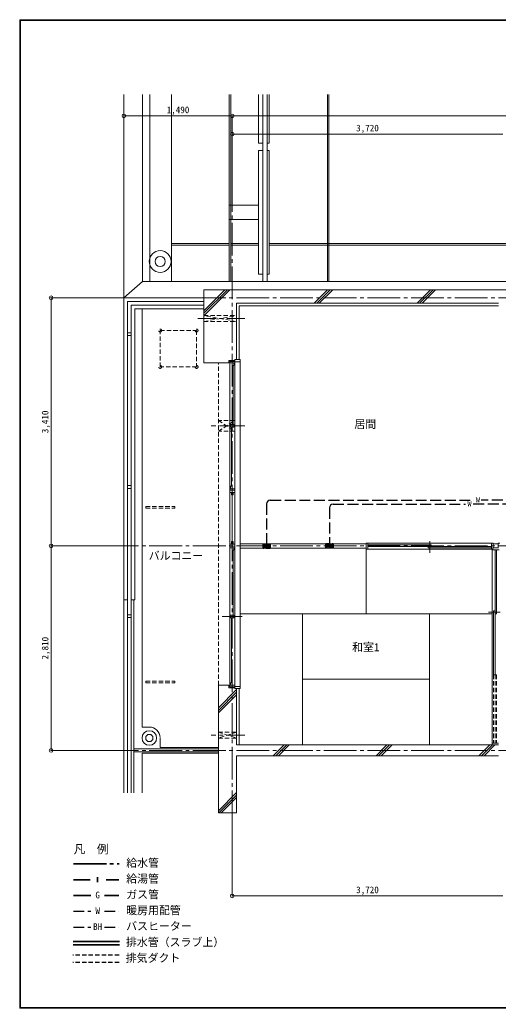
# Model space of a CAD drawing. Units: millimetres at full size, sheet at 1:50. Extents: x -9674 to 9699, y -6794 to 6791.
# Drawn here: x -9674 to -3095, y -6794 to 6791 of the extents above; entities that cross this region are included whole.
import ezdxf
from ezdxf.enums import TextEntityAlignment as Align

# ---------------------------------------------------------------- set-up
doc = ezdxf.new("R2010")
doc.units = ezdxf.units.MM
doc.header["$LTSCALE"] = 50
doc.header["$PDMODE"] = 32
doc.header["$PDSIZE"] = 50
for name, pattern in [('CHAIN1', [8, 5, -1, 1, -1]), ('CHAIN2', [12, 9, -1, 1, -1]), ('DASHED1', [1.8, 1.2, -0.6]), ('DASHED3', [4, 3, -1])]:
    doc.linetypes.add(name, pattern=pattern)
for name, color, linetype, lineweight in [('0-0_図面枠', 7, 'Continuous', 9), ('1-0_芯', 134, 'CHAIN2', 9), ('1-1_躯体', 134, 'Continuous', 9), ('1-2_間仕切', 134, 'Continuous', 9), ('1-3_建具', 134, 'Continuous', 9), ('1-4_仕上げ', 134, 'Continuous', 9), ('1-6_ﾊﾞﾙｺﾆｰ・階段', 134, 'Continuous', 9), ('1-7_その他', 134, 'DASHED1', 9), ('1-8_ハッチ', 134, 'Continuous', 9), ('1-B_寸法', 134, 'Continuous', 9), ('1-C_梁', 134, 'DASHED1', 9), ('2-0_芯', 3, 'Continuous', 35), ('2-2', 5, 'DASHED3', 25), ('2-9_金物', 1, 'CHAIN2', 35), ('2-A_文字', 6, 'Continuous', 35), ('2-C', 2, 'DASHED1', 25)]:
    doc.layers.add(name, color=color, linetype=linetype, lineweight=lineweight)
doc.layers.add('1-A_文字', color=134, linetype='Continuous')
doc.layers.add('2-F_補助線', color=7, linetype='Continuous')
doc.styles.add('ＭＳ ゴシック', font='')
doc.styles.get('ＭＳ ゴシック').set_extended_font_data('MS Gothic')

msp = doc.modelspace()

# ---------------------------------------------------------------- linework, layer by layer
at = {"layer": '0-0_図面枠'}
for p, q in [((-9673.92, 6791.43), (-9673.92, -6793.93)), ((-9672.16, 6789.66), (-9672.16, -6792.16)), ((9697.16, 6789.66), (-9672.16, 6789.66)), ((-9670.4, 6787.9), (-9670.4, -6790.4)), ((9695.4, 6787.9), (-9670.4, 6787.9)), ((-9668.64, -6788.64), (-9668.64, 6786.14)), ((-9668.64, 6786.14), (9693.64, 6786.14)), ((-9666.87, 6784.38), (-9666.87, -6786.88)), ((9691.87, 6784.38), (-9666.87, 6784.38)), ((-9665.11, 6782.61), (-9665.11, -6785.11)), ((9690.11, 6782.61), (-9665.11, 6782.61)), ((-9663.35, 6780.85), (-9663.35, -6783.35)), ((9688.35, 6780.85), (-9663.35, 6780.85)), ((-9672.16, -6792.16), (9697.16, -6792.16)), ((-9670.4, -6790.4), (9695.4, -6790.4)), ((9693.64, -6788.64), (-9668.64, -6788.64)), ((-9666.87, -6786.88), (9691.87, -6786.88)), ((-9665.11, -6785.11), (9690.11, -6785.11)), ((-9663.35, -6783.35), (9688.35, -6783.35)), ((-9673.92, -6793.93), (9698.92, -6793.93))]:
    msp.add_line(p, q, dxfattribs=at)
msp.add_lwpolyline([(9698.92, -6793.93), (9698.92, 6791.43), (-9673.92, 6791.43)], dxfattribs=at)
at = {"layer": '1-0_芯'}
for p, q in [((-6752.5, -4250.06), (-6752.5, 4219.94)), ((-8492.5, 2969.94), (8517.5, 2969.94)), ((-8492.5, -440.06), (3087.5, -440.06)), ((-8492.5, -3250.06), (8517.5, -3250.06))]:
    msp.add_line(p, q, dxfattribs=at)
at = {"layer": '1-1_躯体'}
for p, q in [((-6692.5, 2119.94), (-6692.5, 2894.94)), ((-6692.5, 2894.94), (-3092.5, 2894.94)), ((-6797.5, 2074.94), (-7142.5, 2074.94)), ((-6797.5, 2109.94), (-6797.5, 2074.94)), ((-6717.5, 2109.94), (-6797.5, 2109.94)), ((-6797.5, -2355.06), (-6942.5, -2355.06)), ((-6942.5, -4110.06), (-6942.5, -2355.06)), ((-6797.5, -2390.06), (-6797.5, -2355.06)), ((-6717.5, -2390.06), (-6797.5, -2390.06)), ((-6692.5, -3175.06), (-6692.5, -2400.06)), ((-6692.5, -3175.06), (-3092.5, -3175.06)), ((-6692.5, -3325.06), (-3092.5, -3325.06))]:
    msp.add_line(p, q, dxfattribs=at)
for points in [[(-7142.5, 2074.94), (-7142.5, 3079.94), (-2607.5, 3079.94)], [(-6942.5, -4110.06), (-6692.5, -4110.06), (-6692.5, -3325.06)]]:
    msp.add_lwpolyline(points, dxfattribs=at)
at = {"layer": '1-2_間仕切'}
for p, q in [((-6645.5, -410.06), (-4912.5, -410.06)), ((-6645.5, -470.06), (-4912.5, -470.06))]:
    msp.add_line(p, q, dxfattribs=at)
at = {"layer": '1-3_建具'}
for p, q in [((-6787.5, 2094.94), (-6787.5, 2059.94)), ((-6787.5, 2094.94), (-6717.5, 2094.94)), ((-6717.5, 2074.94), (-6787.5, 2074.94)), ((-6787.5, 359.94), (-6787.5, 2059.94)), ((-6752.5, 2039.94), (-6752.5, 2074.94)), ((-6728.5, 2039.94), (-6752.5, 2039.94)), ((-6740.5, 1227.44), (-6740.5, 2039.94)), ((-6728.5, 2039.94), (-6728.5, 2074.94)), ((-6717.5, 2119.94), (-6717.5, 2089.94)), ((-6645.5, 2119.94), (-6717.5, 2119.94)), ((-6717.5, 2059.94), (-6717.5, 2094.94)), ((-6717.5, 359.94), (-6717.5, 2059.94)), ((-6645.5, 2089.94), (-6645.5, -2370.06)), ((-6776.5, 1227.44), (-6728.5, 1227.44)), ((-6752.5, 1227.44), (-6752.5, 1192.44)), ((-6728.5, 1227.44), (-6728.5, 1192.44)), ((-6890.98, 1209.94), (-6614.02, 1209.94)), ((-6764.5, 379.94), (-6764.5, 1192.44)), ((-6787.5, 279.94), (-6787.5, 359.94)), ((-6717.5, 344.94), (-6787.5, 344.94)), ((-6787.5, 324.94), (-6717.5, 324.94)), ((-6717.5, 294.94), (-6787.5, 294.94)), ((-6787.5, -400.06), (-6787.5, 279.94)), ((-6776.5, 379.94), (-6752.5, 379.94)), ((-6776.5, 379.94), (-6776.5, 344.94)), ((-6764.5, 259.94), (-6764.5, 294.94)), ((-6752.5, 379.94), (-6752.5, 344.94)), ((-6740.5, 259.94), (-6740.5, 294.94)), ((-6717.5, 359.94), (-6717.5, 279.94)), ((-6717.5, -400.06), (-6717.5, 279.94)), ((-6740.5, 259.94), (-6764.5, 259.94)), ((-6752.5, -380.06), (-6752.5, 259.94)), ((-6787.5, -400.06), (-6787.5, -480.06)), ((-6740.5, -380.06), (-6764.5, -380.06)), ((-6764.5, -380.06), (-6764.5, -415.06)), ((-6740.5, -380.06), (-6740.5, -415.06)), ((-6717.5, -480.06), (-6717.5, -400.06)), ((-4912.5, -400.06), (-4887.5, -400.06)), ((-4912.5, -485.06), (-4912.5, -400.06)), ((-3187.5, -400.06), (-4887.5, -400.06)), ((-4037.5, -535.89), (-4037.5, -375.89)), ((-3187.5, -485.06), (-3187.5, -400.06)), ((-3187.5, -400.06), (-3162.5, -400.06)), ((-3162.5, -464.06), (-3162.5, -400.06)), ((-3097.5, -400.06), (-3072.5, -400.06)), ((-3097.5, -464.06), (-3097.5, -400.06)), ((-6717.5, -415.06), (-6787.5, -415.06)), ((-6787.5, -445.06), (-6717.5, -445.06)), ((-6717.5, -465.06), (-6787.5, -465.06)), ((-6787.5, -2340.06), (-6787.5, -480.06)), ((-6752.5, -500.06), (-6752.5, -465.06)), ((-6752.5, -500.06), (-6728.5, -500.06)), ((-6740.5, -1392.56), (-6740.5, -500.06)), ((-6728.5, -500.06), (-6728.5, -465.06)), ((-6717.5, -2340.06), (-6717.5, -480.06)), ((-4017.5, -425.89), (-4887.5, -425.89)), ((-4887.5, -445.89), (-4017.5, -445.89)), ((-4887.5, -485.06), (-3187.5, -485.06)), ((-4057.5, -465.89), (-4057.5, -445.89)), ((-4057.5, -445.89), (-3187.5, -445.89)), ((-3187.5, -465.89), (-4057.5, -465.89)), ((-4017.5, -445.89), (-4017.5, -425.89)), ((-3187.5, -485.06), (-3177.5, -485.06)), ((-3177.5, -495.06), (-3177.5, -485.06)), ((-3177.5, -495.06), (-3082.5, -495.06)), ((-3167.5, -464.06), (-3092.5, -464.06)), ((-3162.5, -410.06), (-3097.5, -410.06)), ((-3138.33, -495.06), (-3138.33, -1372.56)), ((-3118.33, -1372.56), (-3118.33, -495.06)), ((-3228.33, -1352.56), (-3068.33, -1352.56)), ((-3158.33, -1332.56), (-3138.33, -1332.56)), ((-3158.33, -2210.06), (-3158.33, -1332.56)), ((-3138.33, -1332.56), (-3138.33, -2210.06)), ((-6890.98, -1410.06), (-6614.02, -1410.06)), ((-6776.5, -1392.56), (-6728.5, -1392.56)), ((-6764.5, -2320.06), (-6764.5, -1427.56)), ((-6752.5, -1392.56), (-6752.5, -1427.56)), ((-6728.5, -1392.56), (-6728.5, -1427.56)), ((-3138.33, -1372.56), (-3118.33, -1372.56)), ((-3138.33, -2210.06), (-3158.33, -2210.06)), ((-6787.5, -2375.06), (-6787.5, -2340.06)), ((-6717.5, -2355.06), (-6787.5, -2355.06)), ((-6787.5, -2375.06), (-6717.5, -2375.06)), ((-6776.5, -2320.06), (-6752.5, -2320.06)), ((-6776.5, -2320.06), (-6776.5, -2355.06)), ((-6752.5, -2320.06), (-6752.5, -2355.06)), ((-6717.5, -2340.06), (-6717.5, -2375.06)), ((-3092.5, -3150.06), (-3177.5, -3150.06))]:
    msp.add_line(p, q, dxfattribs=at)
at = {"layer": '1-3_建具', "linetype": 'DASHED1'}
for p, q in [((-3158.33, -2210.06), (-3158.33, -3150.06)), ((-3138.33, -2210.06), (-3138.33, -3150.06)), ((-3138.33, -2210.06), (-3118.33, -2210.06)), ((-3118.33, -2210.06), (-3118.33, -3150.06))]:
    msp.add_line(p, q, dxfattribs=at)
at = {"layer": '1-3_建具'}
for points in [[(-6645.5, 2119.94), (-6645.5, 2089.94), (-6717.5, 2089.94)], [(-6776.5, 1227.44), (-6776.5, 1192.44), (-6728.5, 1192.44)], [(-4912.5, -485.06), (-4887.5, -485.06), (-4887.5, -400.06)], [(-3177.5, -485.06), (-3167.5, -485.06), (-3167.5, -464.06)], [(-3092.5, -3175.06), (-3177.5, -3175.06), (-3177.5, -3150.06), (-3177.5, -495.06)], [(-6776.5, -1392.56), (-6776.5, -1427.56), (-6728.5, -1427.56)], [(-6645.5, -2400.06), (-6645.5, -2370.06), (-6717.5, -2370.06)], [(-6645.5, -2400.06), (-6717.5, -2400.06), (-6717.5, -2370.06)]]:
    msp.add_lwpolyline(points, dxfattribs=at)
at = {"layer": '1-4_仕上げ'}
for p, q in [((-4912.5, -1371.73), (-4912.5, -470.06)), ((-6645.5, -1371.73), (-3177.5, -1371.73)), ((-5785, -3175.06), (-5785, -1371.73)), ((-4040, -3175.06), (-4040, -1371.73)), ((-5785, -2273.39), (-4040, -2273.39))]:
    msp.add_line(p, q, dxfattribs=at)
at = {"layer": '1-6_ﾊﾞﾙｺﾆｰ・階段'}
for p, q in [((-8242.5, 2969.94), (-8242.5, 5765.56)), ((-7987.5, 3194.94), (-7987.5, 5765.56)), ((-7887.5, 3194.94), (-7887.5, 5765.56)), ((-7587.5, 3194.94), (-7587.5, 5765.56)), ((-6792.5, 3194.94), (-6792.5, 5765.56)), ((-6772.5, 3194.94), (-6772.5, 5765.56)), ((-6392.5, 5094.94), (-6392.5, 5765.56)), ((-6332.5, 3194.94), (-6332.5, 5765.56)), ((-6272.5, 3194.94), (-6272.5, 5765.56)), ((-6242.5, 5094.94), (-6242.5, 5765.56)), ((-5444.5, 3194.94), (-5444.5, 5765.56)), ((-5424.5, 3194.94), (-5424.5, 5765.56)), ((-6392.5, 5094.94), (-6332.5, 5094.94)), ((-6272.5, 5094.94), (-6242.5, 5094.94)), ((-6392.5, 4994.94), (-6332.5, 4994.94)), ((-6392.5, 3294.94), (-6392.5, 4994.94)), ((-6272.5, 4994.94), (-6242.5, 4994.94)), ((-6242.5, 3294.94), (-6242.5, 4994.94)), ((-6392.5, 4244.94), (-6792.5, 4244.94)), ((-6392.5, 4044.94), (-6792.5, 4044.94)), ((-7587.5, 3714.94), (-6792.5, 3714.94)), ((-7587.5, 3694.94), (-6792.5, 3694.94)), ((-6772.5, 3714.94), (-6392.5, 3714.94)), ((-6772.5, 3694.94), (-6392.5, 3694.94)), ((-6242.5, 3714.94), (4889.5, 3714.94)), ((-6242.5, 3694.94), (4889.5, 3694.94)), ((-6392.5, 3294.94), (-6332.5, 3294.94)), ((-6272.5, 3294.94), (-6242.5, 3294.94)), ((-8242.5, 2969.94), (-7987.5, 3194.94)), ((-7987.5, 3194.94), (-2617.5, 3194.94)), ((-8242.5, -3832.7), (-8242.5, 2969.94)), ((-8242.5, 2969.94), (-7142.5, 2969.94)), ((-8192.5, -3832.7), (-8192.5, 2919.94)), ((-8192.5, 2919.94), (-7142.5, 2919.94)), ((-8142.5, -3832.7), (-8142.5, 2869.94)), ((-8142.5, 2869.94), (-7142.5, 2869.94)), ((-8092.5, -1180.06), (-8092.5, 2819.94)), ((-8092.5, 2819.94), (-7142.5, 2819.94)), ((-7992.5, -2930.06), (-7992.5, 2819.94)), ((-8192.5, 2489.94), (-8142.5, 2489.94)), ((-8192.5, 2449.94), (-8142.5, 2449.94)), ((-8192.5, 389.94), (-8142.5, 389.94)), ((-8192.5, 349.94), (-8142.5, 349.94)), ((-8242.5, -1180.06), (-8192.5, -1180.06)), ((-8142.5, -1180.06), (-8092.5, -1180.06)), ((-8107.5, -3832.7), (-8107.5, -1180.06)), ((-8192.5, -1385.06), (-8142.5, -1385.06)), ((-8192.5, -1425.06), (-8142.5, -1425.06)), ((-7892.5, -2930.06), (-7992.5, -2930.06)), ((-7742.5, -3080.06), (-7742.5, -3210.06)), ((-6942.5, -3230.06), (-8107.5, -3230.06)), ((-6942.5, -3210.06), (-7742.5, -3210.06)), ((-6942.5, -3270.06), (-8107.5, -3270.06)), ((-6942.5, -3290.06), (-7992.5, -3290.06)), ((-7992.5, -3290.06), (-7992.5, -3832.7))]:
    msp.add_line(p, q, dxfattribs=at)
for centre, radius in [((-7742.5, 3469.94), 150), ((-7742.5, 3469.94), 70), ((-7892.5, -3080.06), 100), ((-7892.5, -3080.06), 50)]:
    msp.add_circle(centre, radius, dxfattribs=at)
msp.add_arc((-7892.5, -3080.06), 150, 2.22671, 90, dxfattribs=at)
at = {"layer": '1-7_その他'}
for p, q in [((-7142.5, 2724.94), (-6692.5, 2724.94)), ((-7142.5, 2644.94), (-6692.5, 2724.94)), ((-6692.5, 2644.94), (-7142.5, 2724.94)), ((-7142.5, 2644.94), (-6692.5, 2644.94)), ((-7742.5, 2519.94), (-7242.5, 2519.94)), ((-7742.5, 2019.94), (-7742.5, 2519.94)), ((-7242.5, 2519.94), (-7242.5, 2019.94)), ((-7242.5, 2019.94), (-7742.5, 2019.94)), ((-6717.5, 1284.94), (-6942.5, 1284.94)), ((-6942.5, 1284.94), (-6717.5, 1134.94)), ((-6942.5, 1134.94), (-6717.5, 1284.94)), ((-6717.5, 1134.94), (-6942.5, 1134.94)), ((-7942.5, 99.94), (-7542.5, 99.94)), ((-7942.5, 79.94), (-7942.5, 99.94)), ((-7942.5, -2300.06), (-7542.5, -2300.06)), ((-7942.5, -2320.06), (-7942.5, -2300.06)), ((-6942.5, -3000.06), (-6692.5, -3000.06)), ((-6942.5, -3000.06), (-6692.5, -3080.06)), ((-6692.5, -3000.06), (-6942.5, -3080.06)), ((-6942.5, -3080.06), (-6692.5, -3080.06))]:
    msp.add_line(p, q, dxfattribs=at)
at = {"layer": '1-7_その他', "linetype": 'CHAIN1'}
for p, q in [((-6577.5, 2684.94), (-7242.5, 2684.94)), ((-6577.5, 1209.94), (-7042.5, 1209.94)), ((-6577.5, -3040.06), (-7042.5, -3040.06))]:
    msp.add_line(p, q, dxfattribs=at)
at = {"layer": '1-7_その他'}
for points in [[(-7942.5, 79.94), (-7542.5, 79.94), (-7542.5, 99.94)], [(-7942.5, -2320.06), (-7542.5, -2320.06), (-7542.5, -2300.06)]]:
    msp.add_lwpolyline(points, dxfattribs=at)
for centre in [(-7742.5, 2519.94), (-7242.5, 2519.94), (-7742.5, 2019.94), (-7242.5, 2019.94)]:
    msp.add_circle(centre, 20, dxfattribs=at)
at = {"layer": '1-8_ハッチ'}
for p, q in [((-7142.5, 2721.64), (-6784.2, 3079.94)), ((-7142.5, 2756.99), (-6819.56, 3079.94)), ((-7142.5, 2792.35), (-6854.91, 3079.94)), ((-5625.7, 2894.94), (-5440.7, 3079.94)), ((-5590.34, 2894.94), (-5405.34, 3079.94)), ((-5554.99, 2894.94), (-5369.99, 3079.94)), ((-4211.48, 2894.94), (-4026.48, 3079.94)), ((-4176.13, 2894.94), (-3991.13, 3079.94)), ((-4140.77, 2894.94), (-3955.77, 3079.94)), ((-6657.5, 2859.94), (-3092.5, 2859.94)), ((-6657.5, 2119.94), (-6657.5, 2859.94)), ((-6942.5, -2664.5), (-6692.5, -2414.5)), ((-6657.5, -3175.06), (-6657.5, -2400.06)), ((-6942.5, -2699.86), (-6692.5, -2449.86)), ((-6942.5, -2735.21), (-6692.5, -2485.21)), ((-6188.84, -3325.06), (-6038.84, -3175.06)), ((-6153.49, -3325.06), (-6003.49, -3175.06)), ((-6118.13, -3325.06), (-5968.13, -3175.06)), ((-4774.63, -3325.06), (-4624.63, -3175.06)), ((-4739.27, -3325.06), (-4589.27, -3175.06)), ((-4703.92, -3325.06), (-4553.92, -3175.06)), ((-3360.42, -3325.06), (-3210.42, -3175.06)), ((-3325.06, -3325.06), (-3175.06, -3175.06)), ((-3289.71, -3325.06), (-3139.71, -3175.06)), ((-6942.5, -4078.72), (-6692.5, -3828.72)), ((-6938.49, -4110.06), (-6692.5, -3864.07)), ((-6903.13, -4110.06), (-6692.5, -3899.43))]:
    msp.add_line(p, q, dxfattribs=at)
at = {"layer": '1-B_寸法'}
for p, q in [((-8242.5, 5469.94), (-6752.5, 5469.94)), ((-8242.5, 5469.94), (-8242.5, 4219.94)), ((-6752.5, 5469.94), (6747.5, 5469.94)), ((-6752.5, 5469.94), (-6752.5, 4219.94)), ((-6752.5, 5219.94), (-3032.5, 5219.94)), ((-9242.5, 2969.94), (-8492.5, 2969.94)), ((-9242.5, -440.06), (-9242.5, 2969.94)), ((-9242.5, -440.06), (-8492.5, -440.06)), ((-9242.5, -3250.06), (-9242.5, -440.06)), ((-9242.5, -3250.06), (-8492.5, -3250.06)), ((-6752.5, -4250.06), (-6752.5, -5250.06)), ((-6752.5, -5250.06), (-3032.5, -5250.06))]:
    msp.add_line(p, q, dxfattribs=at)
for p in [(-8242.5, 5469.94), (-6752.5, 5469.94), (-6752.5, 5219.94), (-9242.5, 2969.94), (-9242.5, -440.06), (-9242.5, -3250.06), (-6752.5, -5250.06)]:
    msp.add_point(p, dxfattribs=at)
at = {"layer": '1-C_梁'}
msp.add_line((-6942.5, -2355.06), (-6942.5, 2074.94), dxfattribs=at)
at = {"layer": '2-0_芯'}
for p, q in [((-8938.03, -5876.3), (-8303.88, -5876.3)), ((-8938.03, -5922.12), (-8303.88, -5922.12))]:
    msp.add_line(p, q, dxfattribs=at)
at = {"layer": '2-2'}
for p, q in [((-6279.44, 137.58), (-6279.44, -420.06)), ((-6229.44, 187.58), (-3429.41, 187.58)), ((167.34, 187.58), (-3329.41, 187.58)), ((-5416.59, 82.62), (-5416.59, -410.06)), ((-5366.59, 132.62), (-3543.76, 132.62)), ((112.39, 132.62), (-3443.76, 132.62)), ((-8936.39, -5461.4), (-8694.52, -5461.4)), ((-8510.6, -5461.4), (-8310.08, -5461.4)), ((-8936.39, -5678.61), (-8694.52, -5678.61)), ((-8510.6, -5678.61), (-8310.08, -5678.61))]:
    msp.add_line(p, q, dxfattribs=at)
at = {"layer": '2-2', "color": 4, "linetype": 'DASHED1', "lineweight": 35}
for p, q in [((-6329.44, -420.06), (-6229.44, -470.06)), ((-6329.44, -470.06), (-6229.44, -420.06)), ((-6329.44, -420.06), (-6229.44, -420.06)), ((-6329.44, -470.06), (-6329.44, -420.06)), ((-6229.44, -470.06), (-6329.44, -470.06)), ((-6229.44, -470.06), (-6229.44, -420.06)), ((-5466.59, -410.06), (-5366.59, -460.06)), ((-5466.59, -460.06), (-5366.59, -410.06)), ((-5466.59, -410.06), (-5366.59, -410.06)), ((-5466.59, -460.06), (-5466.59, -410.06)), ((-5366.59, -460.06), (-5466.59, -460.06)), ((-5366.59, -460.06), (-5366.59, -410.06))]:
    msp.add_line(p, q, dxfattribs=at)
at = {"layer": '2-2', "color": 4, "linetype": 'Continuous', "lineweight": 35}
for p, q in [((-8936.39, -5244.2), (-8694.52, -5244.2)), ((-8510.6, -5244.2), (-8310.08, -5244.2))]:
    msp.add_line(p, q, dxfattribs=at)
at = {"layer": '2-2', "linetype": 'Continuous'}
for centre in [(-6229.44, 137.58), (-5366.59, 82.62)]:
    msp.add_arc(centre, 50, 90, 180, dxfattribs=at)
at = {"layer": '2-2', "color": 150}
for points in [[(-6329.44, -470.06), (-6229.44, -470.06), (-6329.44, -420.06), (-6229.44, -420.06)], [(-5466.59, -460.06), (-5366.59, -460.06), (-5466.59, -410.06), (-5366.59, -410.06)]]:
    msp.add_solid(points, dxfattribs=at)
at = {"layer": '2-9_金物'}
msp.add_line((-8933.22, -4809.79), (-8307.58, -4809.79), dxfattribs=at)
at = {"layer": '2-A_文字'}
for p, q in [((-8603.97, -5061.41), (-8603.97, -4992.58)), ((-8936.39, -5026.99), (-8705.48, -5026.99)), ((-8483.97, -5026.99), (-8310.08, -5026.99))]:
    msp.add_line(p, q, dxfattribs=at)
at = {"layer": '2-C'}
for p, q in [((-8307.14, -6066.41), (-8944.46, -6066.41)), ((-8307.14, -6166.41), (-8942.19, -6166.41))]:
    msp.add_line(p, q, dxfattribs=at)

# ---------------------------------------------------------------- texts
at = {"layer": '1-A_文字', "style": 'ＭＳ ゴシック'}
for s, p in [('居間', (-5073.19, 1146.37)), ('バルコニー', (-7900.69, -662.97)), ('和室1', (-5104.13, -1920.05))]:
    msp.add_text(s, height=110, dxfattribs=at).set_placement(p, align=Align.BOTTOM_LEFT)
at = {"layer": '1-B_寸法', "style": 'ＭＳ ゴシック'}
for s, p in [('1,490', (-7653.75, 5479.94)), ('3,720', (-5048.75, 5229.94)), ('3,720', (-5048.75, -5240.06))]:
    msp.add_text(s, height=91.64, dxfattribs=at).set_placement(p, align=Align.BOTTOM_LEFT)
for s, p in [('3,410', (-9252.5, 1108.69)), ('2,810', (-9252.5, -2001.31))]:
    msp.add_text(s, height=91.64, rotation=90, dxfattribs=at).set_placement(p, align=Align.BOTTOM_LEFT)
at = {"layer": '2-2', "color": 7, "style": 'ＭＳ ゴシック'}
for s, height, p in [('W', 73.31, (-3518.76, 82.62)), ('W', 73.31, (-3404.41, 137.58)), ('G', 91.64, (-8633.81, -5311.22)), ('W', 91.64, (-8633.81, -5528.43)), ('BH', 91.64, (-8665.06, -5745.63))]:
    msp.add_text(s, height=height, dxfattribs=at).set_placement(p, align=Align.BOTTOM_LEFT)
at = {"layer": '2-F_補助線', "style": 'ＭＳ ゴシック'}
for s, height, p in [('凡\u3000例', 117.3, (-8933.22, -4701.51)), ('給水管', 110, (-8210.36, -4884.79)), ('給湯管', 110, (-8210.36, -5101.99)), ('ガス管', 110, (-8210.36, -5319.2)), ('暖房用配管', 110, (-8210.36, -5536.4)), ('バスヒーター', 110, (-8210.36, -5753.61)), ('排水管（スラブ上）', 110, (-8213.53, -5974.21)), ('排気ダクト', 110, (-8216.69, -6191.41))]:
    msp.add_text(s, height=height, dxfattribs=at).set_placement(p, align=Align.BOTTOM_LEFT)

doc.saveas('drawing.dxf')
